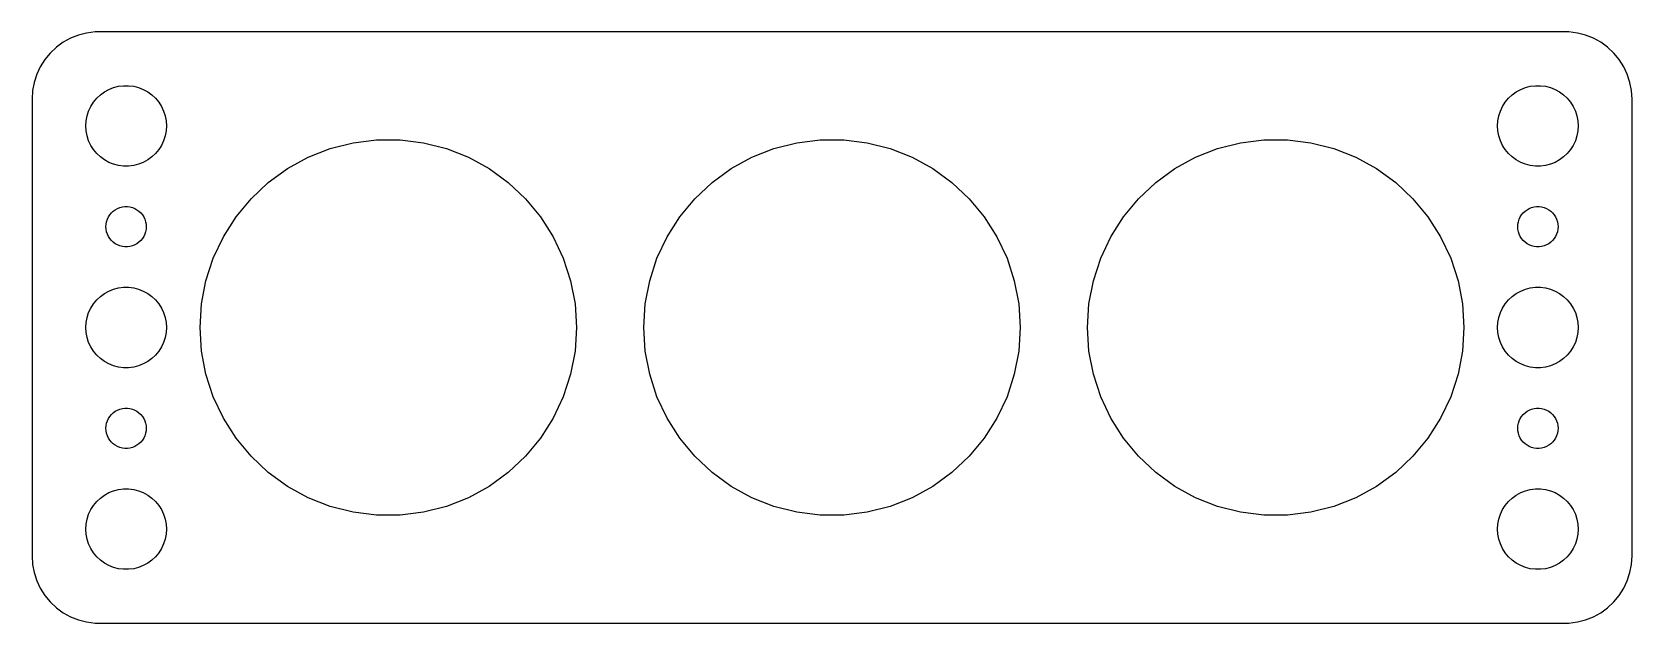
# Model space of a CAD drawing. Header units: metres. Extents: x -60 to 60, y 32 to 76.
import ezdxf

# ---------------------------------------------------------------- set-up
doc = ezdxf.new("R2010")
doc.units = ezdxf.units.M

msp = doc.modelspace()

# ---------------------------------------------------------------- linework, layer by layer
for p, q in [((-57.1791, 75.2216), (-57.6871, 74.8526)), ((-56.6289, 75.5241), (-57.1791, 75.2216)), ((-56.0451, 75.7553), (-56.6289, 75.5241)), ((-55.4369, 75.9114), (-56.0451, 75.7553)), ((-54.8139, 75.9901), (-55.4369, 75.9114)), ((54.8139, 75.9901), (-54.8139, 75.9901)), ((55.4369, 75.9114), (54.8139, 75.9901)), ((56.0451, 75.7553), (55.4369, 75.9114)), ((56.6289, 75.5241), (56.0451, 75.7553)), ((57.1791, 75.2216), (56.6289, 75.5241)), ((57.6871, 74.8526), (57.1791, 75.2216)), ((-58.5451, 73.9389), (-58.8815, 73.4088)), ((-58.1448, 74.4227), (-58.5451, 73.9389)), ((-57.6871, 74.8526), (-58.1448, 74.4227)), ((58.1448, 74.4227), (57.6871, 74.8526)), ((58.5451, 73.9389), (58.1448, 74.4227)), ((58.8815, 73.4088), (58.5451, 73.9389)), ((-59.1489, 72.8406), (-59.3429, 72.2434)), ((-58.8815, 73.4088), (-59.1489, 72.8406)), ((59.1489, 72.8406), (58.8815, 73.4088)), ((59.3429, 72.2434), (59.1489, 72.8406)), ((-59.4606, 71.6267), (-59.5, 71)), ((-59.3429, 72.2434), (-59.4606, 71.6267)), ((-54.4123, 71.3115), (-54.1075, 71.533)), ((-54.1075, 71.533), (-53.7773, 71.7145)), ((-53.7773, 71.7145), (-53.427, 71.8532)), ((-53.427, 71.8532), (-53.0621, 71.9469)), ((-53.0621, 71.9469), (-52.6884, 71.9941)), ((-52.6884, 71.9941), (-52.3116, 71.9941)), ((-52.3116, 71.9941), (-51.9379, 71.9469)), ((-51.9379, 71.9469), (-51.5729, 71.8532)), ((-51.5729, 71.8532), (-51.2227, 71.7145)), ((-51.2227, 71.7145), (-50.8925, 71.533)), ((-50.8925, 71.533), (-50.5877, 71.3115)), ((50.5877, 71.3115), (50.8925, 71.533)), ((50.8925, 71.533), (51.2227, 71.7145)), ((51.2227, 71.7145), (51.5729, 71.8532)), ((51.5729, 71.8532), (51.9379, 71.9469)), ((51.9379, 71.9469), (52.3116, 71.9941)), ((52.3116, 71.9941), (52.6884, 71.9941)), ((52.6884, 71.9941), (53.0621, 71.9469)), ((53.0621, 71.9469), (53.427, 71.8532)), ((53.427, 71.8532), (53.7773, 71.7145)), ((53.7773, 71.7145), (54.1075, 71.533)), ((54.1075, 71.533), (54.4123, 71.3115)), ((59.4606, 71.6267), (59.3429, 72.2434)), ((59.5, 71), (59.4606, 71.6267)), ((-59.5, 71), (-59.5, 37)), ((-55.2893, 70.1044), (-55.1289, 70.4453)), ((-55.1289, 70.4453), (-54.927, 70.7634)), ((-54.927, 70.7634), (-54.6869, 71.0536)), ((-54.6869, 71.0536), (-54.4123, 71.3115)), ((-50.5877, 71.3115), (-50.3131, 71.0536)), ((-50.3131, 71.0536), (-50.0729, 70.7634)), ((-50.0729, 70.7634), (-49.8711, 70.4453)), ((-49.8711, 70.4453), (-49.7107, 70.1044)), ((49.7107, 70.1044), (49.8711, 70.4453)), ((49.8711, 70.4453), (50.0729, 70.7634)), ((50.0729, 70.7634), (50.3131, 71.0536)), ((50.3131, 71.0536), (50.5877, 71.3115)), ((54.4123, 71.3115), (54.6869, 71.0536)), ((54.6869, 71.0536), (54.927, 70.7634)), ((54.927, 70.7634), (55.1289, 70.4453)), ((55.1289, 70.4453), (55.2893, 70.1044)), ((59.5, 37), (59.5, 71)), ((-55.5, 69), (-55.4763, 69.376)), ((-55.4763, 69.376), (-55.4057, 69.7461)), ((-55.4057, 69.7461), (-55.2893, 70.1044)), ((-49.7107, 70.1044), (-49.5942, 69.7461)), ((-49.5942, 69.7461), (-49.5237, 69.376)), ((-49.5237, 69.376), (-49.5, 69)), ((49.5, 69), (49.5237, 69.376)), ((49.5237, 69.376), (49.5942, 69.7461)), ((49.5942, 69.7461), (49.7107, 70.1044)), ((55.2893, 70.1044), (55.4057, 69.7461)), ((55.4057, 69.7461), (55.4763, 69.376)), ((55.4763, 69.376), (55.5, 69)), ((-55.4763, 68.624), (-55.5, 69)), ((-55.4057, 68.2539), (-55.4763, 68.624)), ((-55.2893, 67.8956), (-55.4057, 68.2539)), ((-55.1289, 67.5547), (-55.2893, 67.8956)), ((-49.7107, 67.8956), (-49.8711, 67.5547)), ((-49.5942, 68.2539), (-49.7107, 67.8956)), ((-49.5237, 68.624), (-49.5942, 68.2539)), ((-49.5, 69), (-49.5237, 68.624)), ((-35.6233, 67.752), (-33.8791, 67.9724)), ((-33.8791, 67.9724), (-32.1209, 67.9724)), ((-32.1209, 67.9724), (-30.3766, 67.752)), ((-2.6233, 67.752), (-0.8791, 67.9724)), ((-0.8791, 67.9724), (0.8791, 67.9724)), ((0.8791, 67.9724), (2.6233, 67.752)), ((30.3766, 67.752), (32.1209, 67.9724)), ((32.1209, 67.9724), (33.8791, 67.9724)), ((33.8791, 67.9724), (35.6233, 67.752)), ((49.5237, 68.624), (49.5, 69)), ((49.5942, 68.2539), (49.5237, 68.624)), ((49.7107, 67.8956), (49.5942, 68.2539)), ((49.8711, 67.5547), (49.7107, 67.8956)), ((55.2893, 67.8956), (55.1289, 67.5547)), ((55.4057, 68.2539), (55.2893, 67.8956)), ((55.4763, 68.624), (55.4057, 68.2539)), ((55.5, 69), (55.4763, 68.624)), ((-54.927, 67.2366), (-55.1289, 67.5547)), ((-54.6869, 66.9464), (-54.927, 67.2366)), ((-54.4123, 66.6884), (-54.6869, 66.9464)), ((-54.1075, 66.467), (-54.4123, 66.6884)), ((-50.5877, 66.6884), (-50.8925, 66.467)), ((-50.3131, 66.9464), (-50.5877, 66.6884)), ((-50.0729, 67.2366), (-50.3131, 66.9464)), ((-49.8711, 67.5547), (-50.0729, 67.2366)), ((-40.5016, 65.8206), (-38.9609, 66.6676)), ((-38.9609, 66.6676), (-37.3262, 67.3148)), ((-37.3262, 67.3148), (-35.6233, 67.752)), ((-30.3766, 67.752), (-28.6738, 67.3148)), ((-28.6738, 67.3148), (-27.0391, 66.6676)), ((-27.0391, 66.6676), (-25.4984, 65.8206)), ((-7.5016, 65.8206), (-5.9609, 66.6676)), ((-5.9609, 66.6676), (-4.3262, 67.3148)), ((-4.3262, 67.3148), (-2.6233, 67.752)), ((2.6233, 67.752), (4.3262, 67.3148)), ((4.3262, 67.3148), (5.9609, 66.6676)), ((5.9609, 66.6676), (7.5016, 65.8206)), ((25.4984, 65.8206), (27.0391, 66.6676)), ((27.0391, 66.6676), (28.6738, 67.3148)), ((28.6738, 67.3148), (30.3766, 67.752)), ((35.6233, 67.752), (37.3262, 67.3148)), ((37.3262, 67.3148), (38.9609, 66.6676)), ((38.9609, 66.6676), (40.5016, 65.8206)), ((50.0729, 67.2366), (49.8711, 67.5547)), ((50.3131, 66.9464), (50.0729, 67.2366)), ((50.5877, 66.6884), (50.3131, 66.9464)), ((50.8925, 66.467), (50.5877, 66.6884)), ((54.4123, 66.6884), (54.1075, 66.467)), ((54.6869, 66.9464), (54.4123, 66.6884)), ((54.927, 67.2366), (54.6869, 66.9464)), ((55.1289, 67.5547), (54.927, 67.2366)), ((-53.7773, 66.2855), (-54.1075, 66.467)), ((-53.427, 66.1468), (-53.7773, 66.2855)), ((-53.0621, 66.0531), (-53.427, 66.1468)), ((-52.6884, 66.0059), (-53.0621, 66.0531)), ((-52.3116, 66.0059), (-52.6884, 66.0059)), ((-51.9379, 66.0531), (-52.3116, 66.0059)), ((-51.5729, 66.1468), (-51.9379, 66.0531)), ((-51.2227, 66.2855), (-51.5729, 66.1468)), ((-50.8925, 66.467), (-51.2227, 66.2855)), ((-41.9239, 64.7872), (-40.5016, 65.8206)), ((-25.4984, 65.8206), (-24.0761, 64.7872)), ((-8.9239, 64.7872), (-7.5016, 65.8206)), ((7.5016, 65.8206), (8.9239, 64.7872)), ((24.0761, 64.7872), (25.4984, 65.8206)), ((40.5016, 65.8206), (41.9239, 64.7872)), ((51.2227, 66.2855), (50.8925, 66.467)), ((51.5729, 66.1468), (51.2227, 66.2855)), ((51.9379, 66.0531), (51.5729, 66.1468)), ((52.3116, 66.0059), (51.9379, 66.0531)), ((52.6884, 66.0059), (52.3116, 66.0059)), ((53.0621, 66.0531), (52.6884, 66.0059)), ((53.427, 66.1468), (53.0621, 66.0531)), ((53.7773, 66.2855), (53.427, 66.1468)), ((54.1075, 66.467), (53.7773, 66.2855)), ((-43.2056, 63.5836), (-41.9239, 64.7872)), ((-24.0761, 64.7872), (-22.7944, 63.5836)), ((-10.2056, 63.5836), (-8.9239, 64.7872)), ((8.9239, 64.7872), (10.2056, 63.5836)), ((22.7944, 63.5836), (24.0761, 64.7872)), ((41.9239, 64.7872), (43.2056, 63.5836)), ((-44.3262, 62.229), (-43.2056, 63.5836)), ((-22.7944, 63.5836), (-21.6738, 62.229)), ((-11.3262, 62.229), (-10.2056, 63.5836)), ((10.2056, 63.5836), (11.3262, 62.229)), ((21.6738, 62.229), (22.7944, 63.5836)), ((43.2056, 63.5836), (44.3262, 62.229)), ((-53.9529, 61.873), (-53.8947, 62.0522)), ((-53.8947, 62.0522), (-53.8145, 62.2226)), ((-53.8145, 62.2226), (-53.7135, 62.3817)), ((-53.7135, 62.3817), (-53.5934, 62.5268)), ((-53.5934, 62.5268), (-53.4561, 62.6558)), ((-53.4561, 62.6558), (-53.3037, 62.7665)), ((-53.3037, 62.7665), (-53.1387, 62.8572)), ((-53.1387, 62.8572), (-52.9635, 62.9266)), ((-52.9635, 62.9266), (-52.7811, 62.9734)), ((-52.7811, 62.9734), (-52.5942, 62.997)), ((-52.5942, 62.997), (-52.4058, 62.997)), ((-52.4058, 62.997), (-52.2189, 62.9734)), ((-52.2189, 62.9734), (-52.0365, 62.9266)), ((-52.0365, 62.9266), (-51.8613, 62.8572)), ((-51.8613, 62.8572), (-51.6963, 62.7665)), ((-51.6963, 62.7665), (-51.5439, 62.6558)), ((-51.5439, 62.6558), (-51.4065, 62.5268)), ((-51.4065, 62.5268), (-51.2865, 62.3817)), ((-51.2865, 62.3817), (-51.1855, 62.2226)), ((-51.1855, 62.2226), (-51.1053, 62.0522)), ((-51.1053, 62.0522), (-51.0471, 61.873)), ((-45.2683, 60.7445), (-44.3262, 62.229)), ((-21.6738, 62.229), (-20.7317, 60.7445)), ((-12.2683, 60.7445), (-11.3262, 62.229)), ((11.3262, 62.229), (12.2683, 60.7445)), ((20.7317, 60.7445), (21.6738, 62.229)), ((44.3262, 62.229), (45.2683, 60.7445)), ((51.0471, 61.873), (51.1053, 62.0522)), ((51.1053, 62.0522), (51.1855, 62.2226)), ((51.1855, 62.2226), (51.2865, 62.3817)), ((51.2865, 62.3817), (51.4065, 62.5268)), ((51.4065, 62.5268), (51.5439, 62.6558)), ((51.5439, 62.6558), (51.6963, 62.7665)), ((51.6963, 62.7665), (51.8613, 62.8572)), ((51.8613, 62.8572), (52.0365, 62.9266)), ((52.0365, 62.9266), (52.2189, 62.9734)), ((52.2189, 62.9734), (52.4058, 62.997)), ((52.4058, 62.997), (52.5942, 62.997)), ((52.5942, 62.997), (52.7811, 62.9734)), ((52.7811, 62.9734), (52.9635, 62.9266)), ((52.9635, 62.9266), (53.1387, 62.8572)), ((53.1387, 62.8572), (53.3037, 62.7665)), ((53.3037, 62.7665), (53.4561, 62.6558)), ((53.4561, 62.6558), (53.5934, 62.5268)), ((53.5934, 62.5268), (53.7135, 62.3817)), ((53.7135, 62.3817), (53.8145, 62.2226)), ((53.8145, 62.2226), (53.8947, 62.0522)), ((53.8947, 62.0522), (53.9529, 61.873)), ((-54, 61.5), (-53.9882, 61.688)), ((-53.9882, 61.312), (-54, 61.5)), ((-53.9882, 61.688), (-53.9529, 61.873)), ((-53.9529, 61.127), (-53.9882, 61.312)), ((-53.8947, 60.9478), (-53.9529, 61.127)), ((-53.8145, 60.7774), (-53.8947, 60.9478)), ((-53.7135, 60.6183), (-53.8145, 60.7774)), ((-51.1855, 60.7774), (-51.2865, 60.6183)), ((-51.1053, 60.9478), (-51.1855, 60.7774)), ((-51.0471, 61.127), (-51.1053, 60.9478)), ((-51.0471, 61.873), (-51.0118, 61.688)), ((-51.0118, 61.312), (-51.0471, 61.127)), ((-51.0118, 61.688), (-51, 61.5)), ((-51, 61.5), (-51.0118, 61.312)), ((-46.0169, 59.1537), (-45.2683, 60.7445)), ((-20.7317, 60.7445), (-19.9831, 59.1537)), ((-13.0169, 59.1537), (-12.2683, 60.7445)), ((12.2683, 60.7445), (13.0169, 59.1537)), ((19.9831, 59.1537), (20.7317, 60.7445)), ((45.2683, 60.7445), (46.0169, 59.1537)), ((51, 61.5), (51.0118, 61.688)), ((51.0118, 61.312), (51, 61.5)), ((51.0118, 61.688), (51.0471, 61.873)), ((51.0471, 61.127), (51.0118, 61.312)), ((51.1053, 60.9478), (51.0471, 61.127)), ((51.1855, 60.7774), (51.1053, 60.9478)), ((51.2865, 60.6183), (51.1855, 60.7774)), ((53.8145, 60.7774), (53.7135, 60.6183)), ((53.8947, 60.9478), (53.8145, 60.7774)), ((53.9529, 61.127), (53.8947, 60.9478)), ((53.9529, 61.873), (53.9882, 61.688)), ((53.9882, 61.312), (53.9529, 61.127)), ((53.9882, 61.688), (54, 61.5)), ((54, 61.5), (53.9882, 61.312)), ((-53.5934, 60.4732), (-53.7135, 60.6183)), ((-53.4561, 60.3442), (-53.5934, 60.4732)), ((-53.3037, 60.2335), (-53.4561, 60.3442)), ((-53.1387, 60.1427), (-53.3037, 60.2335)), ((-52.9635, 60.0734), (-53.1387, 60.1427)), ((-52.7811, 60.0266), (-52.9635, 60.0734)), ((-52.5942, 60.0029), (-52.7811, 60.0266)), ((-52.4058, 60.0029), (-52.5942, 60.0029)), ((-52.2189, 60.0266), (-52.4058, 60.0029)), ((-52.0365, 60.0734), (-52.2189, 60.0266)), ((-51.8613, 60.1427), (-52.0365, 60.0734)), ((-51.6963, 60.2335), (-51.8613, 60.1427)), ((-51.5439, 60.3442), (-51.6963, 60.2335)), ((-51.4065, 60.4732), (-51.5439, 60.3442)), ((-51.2865, 60.6183), (-51.4065, 60.4732)), ((51.4065, 60.4732), (51.2865, 60.6183)), ((51.5439, 60.3442), (51.4065, 60.4732)), ((51.6963, 60.2335), (51.5439, 60.3442)), ((51.8613, 60.1427), (51.6963, 60.2335)), ((52.0365, 60.0734), (51.8613, 60.1427)), ((52.2189, 60.0266), (52.0365, 60.0734)), ((52.4058, 60.0029), (52.2189, 60.0266)), ((52.5942, 60.0029), (52.4058, 60.0029)), ((52.7811, 60.0266), (52.5942, 60.0029)), ((52.9635, 60.0734), (52.7811, 60.0266)), ((53.1387, 60.1427), (52.9635, 60.0734)), ((53.3037, 60.2335), (53.1387, 60.1427)), ((53.4561, 60.3442), (53.3037, 60.2335)), ((53.5934, 60.4732), (53.4561, 60.3442)), ((53.7135, 60.6183), (53.5934, 60.4732)), ((-46.5602, 57.4816), (-46.0169, 59.1537)), ((-19.9831, 59.1537), (-19.4398, 57.4816)), ((-13.5602, 57.4816), (-13.0169, 59.1537)), ((13.0169, 59.1537), (13.5602, 57.4816)), ((19.4398, 57.4816), (19.9831, 59.1537)), ((46.0169, 59.1537), (46.5602, 57.4816)), ((-46.8896, 55.7547), (-46.5602, 57.4816)), ((-19.4398, 57.4816), (-19.1104, 55.7547)), ((-13.8896, 55.7547), (-13.5602, 57.4816)), ((13.5602, 57.4816), (13.8896, 55.7547)), ((19.1104, 55.7547), (19.4398, 57.4816)), ((46.5602, 57.4816), (46.8896, 55.7547)), ((-54.927, 55.7634), (-54.6869, 56.0536)), ((-54.6869, 56.0536), (-54.4123, 56.3115)), ((-54.4123, 56.3115), (-54.1075, 56.533)), ((-54.1075, 56.533), (-53.7773, 56.7145)), ((-53.7773, 56.7145), (-53.427, 56.8532)), ((-53.427, 56.8532), (-53.0621, 56.9469)), ((-53.0621, 56.9469), (-52.6884, 56.9941)), ((-52.6884, 56.9941), (-52.3116, 56.9941)), ((-52.3116, 56.9941), (-51.9379, 56.9469)), ((-51.9379, 56.9469), (-51.5729, 56.8532)), ((-51.5729, 56.8532), (-51.2227, 56.7145)), ((-51.2227, 56.7145), (-50.8925, 56.533)), ((-50.8925, 56.533), (-50.5877, 56.3115)), ((-50.5877, 56.3115), (-50.3131, 56.0536)), ((-50.3131, 56.0536), (-50.0729, 55.7634)), ((50.0729, 55.7634), (50.3131, 56.0536)), ((50.3131, 56.0536), (50.5877, 56.3115)), ((50.5877, 56.3115), (50.8925, 56.533)), ((50.8925, 56.533), (51.2227, 56.7145)), ((51.2227, 56.7145), (51.5729, 56.8532)), ((51.5729, 56.8532), (51.9379, 56.9469)), ((51.9379, 56.9469), (52.3116, 56.9941)), ((52.3116, 56.9941), (52.6884, 56.9941)), ((52.6884, 56.9941), (53.0621, 56.9469)), ((53.0621, 56.9469), (53.427, 56.8532)), ((53.427, 56.8532), (53.7773, 56.7145)), ((53.7773, 56.7145), (54.1075, 56.533)), ((54.1075, 56.533), (54.4123, 56.3115)), ((54.4123, 56.3115), (54.6869, 56.0536)), ((54.6869, 56.0536), (54.927, 55.7634)), ((-55.4763, 54.376), (-55.4057, 54.7461)), ((-55.4057, 54.7461), (-55.2893, 55.1044)), ((-55.2893, 55.1044), (-55.1289, 55.4453)), ((-55.1289, 55.4453), (-54.927, 55.7634)), ((-50.0729, 55.7634), (-49.8711, 55.4453)), ((-49.8711, 55.4453), (-49.7107, 55.1044)), ((-49.7107, 55.1044), (-49.5942, 54.7461)), ((-49.5942, 54.7461), (-49.5237, 54.376)), ((-47, 54), (-46.8896, 55.7547)), ((-19.1104, 55.7547), (-19, 54)), ((-14, 54), (-13.8896, 55.7547)), ((13.8896, 55.7547), (14, 54)), ((19, 54), (19.1104, 55.7547)), ((46.8896, 55.7547), (47, 54)), ((49.5237, 54.376), (49.5942, 54.7461)), ((49.5942, 54.7461), (49.7107, 55.1044)), ((49.7107, 55.1044), (49.8711, 55.4453)), ((49.8711, 55.4453), (50.0729, 55.7634)), ((54.927, 55.7634), (55.1289, 55.4453)), ((55.1289, 55.4453), (55.2893, 55.1044)), ((55.2893, 55.1044), (55.4057, 54.7461)), ((55.4057, 54.7461), (55.4763, 54.376)), ((-55.5, 54), (-55.4763, 54.376)), ((-55.4763, 53.624), (-55.5, 54)), ((-55.4057, 53.2539), (-55.4763, 53.624)), ((-49.5237, 53.624), (-49.5942, 53.2539)), ((-49.5237, 54.376), (-49.5, 54)), ((-49.5, 54), (-49.5237, 53.624)), ((-46.8896, 52.2453), (-47, 54)), ((-19, 54), (-19.1104, 52.2453)), ((-13.8896, 52.2453), (-14, 54)), ((14, 54), (13.8896, 52.2453)), ((19.1104, 52.2453), (19, 54)), ((47, 54), (46.8896, 52.2453)), ((49.5, 54), (49.5237, 54.376)), ((49.5237, 53.624), (49.5, 54)), ((49.5942, 53.2539), (49.5237, 53.624)), ((55.4763, 53.624), (55.4057, 53.2539)), ((55.4763, 54.376), (55.5, 54)), ((55.5, 54), (55.4763, 53.624)), ((-55.2893, 52.8956), (-55.4057, 53.2539)), ((-55.1289, 52.5547), (-55.2893, 52.8956)), ((-54.927, 52.2366), (-55.1289, 52.5547)), ((-49.8711, 52.5547), (-50.0729, 52.2366)), ((-49.7107, 52.8956), (-49.8711, 52.5547)), ((-49.5942, 53.2539), (-49.7107, 52.8956)), ((49.7107, 52.8956), (49.5942, 53.2539)), ((49.8711, 52.5547), (49.7107, 52.8956)), ((50.0729, 52.2366), (49.8711, 52.5547)), ((55.1289, 52.5547), (54.927, 52.2366)), ((55.2893, 52.8956), (55.1289, 52.5547)), ((55.4057, 53.2539), (55.2893, 52.8956)), ((-54.6869, 51.9464), (-54.927, 52.2366)), ((-54.4123, 51.6885), (-54.6869, 51.9464)), ((-54.1075, 51.467), (-54.4123, 51.6885)), ((-53.7773, 51.2855), (-54.1075, 51.467)), ((-53.427, 51.1468), (-53.7773, 51.2855)), ((-51.2227, 51.2855), (-51.5729, 51.1468)), ((-50.8925, 51.467), (-51.2227, 51.2855)), ((-50.5877, 51.6885), (-50.8925, 51.467)), ((-50.3131, 51.9464), (-50.5877, 51.6885)), ((-50.0729, 52.2366), (-50.3131, 51.9464)), ((-46.5602, 50.5184), (-46.8896, 52.2453)), ((-19.1104, 52.2453), (-19.4398, 50.5184)), ((-13.5602, 50.5184), (-13.8896, 52.2453)), ((13.8896, 52.2453), (13.5602, 50.5184)), ((19.4398, 50.5184), (19.1104, 52.2453)), ((46.8896, 52.2453), (46.5602, 50.5184)), ((50.3131, 51.9464), (50.0729, 52.2366)), ((50.5877, 51.6885), (50.3131, 51.9464)), ((50.8925, 51.467), (50.5877, 51.6885)), ((51.2227, 51.2855), (50.8925, 51.467)), ((51.5729, 51.1468), (51.2227, 51.2855)), ((53.7773, 51.2855), (53.427, 51.1468)), ((54.1075, 51.467), (53.7773, 51.2855)), ((54.4123, 51.6885), (54.1075, 51.467)), ((54.6869, 51.9464), (54.4123, 51.6885)), ((54.927, 52.2366), (54.6869, 51.9464)), ((-53.0621, 51.0531), (-53.427, 51.1468)), ((-52.6884, 51.0059), (-53.0621, 51.0531)), ((-52.3116, 51.0059), (-52.6884, 51.0059)), ((-51.9379, 51.0531), (-52.3116, 51.0059)), ((-51.5729, 51.1468), (-51.9379, 51.0531)), ((-46.0169, 48.8463), (-46.5602, 50.5184)), ((-19.4398, 50.5184), (-19.9831, 48.8463)), ((-13.0169, 48.8463), (-13.5602, 50.5184)), ((13.5602, 50.5184), (13.0169, 48.8463)), ((19.9831, 48.8463), (19.4398, 50.5184)), ((46.5602, 50.5184), (46.0169, 48.8463)), ((51.9379, 51.0531), (51.5729, 51.1468)), ((52.3116, 51.0059), (51.9379, 51.0531)), ((52.6884, 51.0059), (52.3116, 51.0059)), ((53.0621, 51.0531), (52.6884, 51.0059)), ((53.427, 51.1468), (53.0621, 51.0531)), ((-45.2683, 47.2555), (-46.0169, 48.8463)), ((-19.9831, 48.8463), (-20.7317, 47.2555)), ((-12.2683, 47.2555), (-13.0169, 48.8463)), ((13.0169, 48.8463), (12.2683, 47.2555)), ((20.7317, 47.2555), (19.9831, 48.8463)), ((46.0169, 48.8463), (45.2683, 47.2555)), ((-53.5934, 47.5268), (-53.4561, 47.6558)), ((-53.4561, 47.6558), (-53.3037, 47.7665)), ((-53.3037, 47.7665), (-53.1387, 47.8573)), ((-53.1387, 47.8573), (-52.9635, 47.9266)), ((-52.9635, 47.9266), (-52.7811, 47.9734)), ((-52.7811, 47.9734), (-52.5942, 47.9971)), ((-52.5942, 47.9971), (-52.4058, 47.9971)), ((-52.4058, 47.9971), (-52.2189, 47.9734)), ((-52.2189, 47.9734), (-52.0365, 47.9266)), ((-52.0365, 47.9266), (-51.8613, 47.8573)), ((-51.8613, 47.8573), (-51.6963, 47.7665)), ((-51.6963, 47.7665), (-51.5439, 47.6558)), ((-51.5439, 47.6558), (-51.4065, 47.5268)), ((51.4065, 47.5268), (51.5439, 47.6558)), ((51.5439, 47.6558), (51.6963, 47.7665)), ((51.6963, 47.7665), (51.8613, 47.8573)), ((51.8613, 47.8573), (52.0365, 47.9266)), ((52.0365, 47.9266), (52.2189, 47.9734)), ((52.2189, 47.9734), (52.4058, 47.9971)), ((52.4058, 47.9971), (52.5942, 47.9971)), ((52.5942, 47.9971), (52.7811, 47.9734)), ((52.7811, 47.9734), (52.9635, 47.9266)), ((52.9635, 47.9266), (53.1387, 47.8573)), ((53.1387, 47.8573), (53.3037, 47.7665)), ((53.3037, 47.7665), (53.4561, 47.6558)), ((53.4561, 47.6558), (53.5934, 47.5268)), ((-54, 46.5), (-53.9882, 46.688)), ((-53.9882, 46.312), (-54, 46.5)), ((-53.9882, 46.688), (-53.9529, 46.873)), ((-53.9529, 46.873), (-53.8947, 47.0522)), ((-53.8947, 47.0522), (-53.8145, 47.2226)), ((-53.8145, 47.2226), (-53.7135, 47.3817)), ((-53.7135, 47.3817), (-53.5934, 47.5268)), ((-51.4065, 47.5268), (-51.2865, 47.3817)), ((-51.2865, 47.3817), (-51.1855, 47.2226)), ((-51.1855, 47.2226), (-51.1053, 47.0522)), ((-51.1053, 47.0522), (-51.0471, 46.873)), ((-51.0471, 46.873), (-51.0118, 46.688)), ((-51.0118, 46.688), (-51, 46.5)), ((-51, 46.5), (-51.0118, 46.312)), ((-44.3262, 45.771), (-45.2683, 47.2555)), ((-20.7317, 47.2555), (-21.6738, 45.771)), ((-11.3262, 45.771), (-12.2683, 47.2555)), ((12.2683, 47.2555), (11.3262, 45.771)), ((21.6738, 45.771), (20.7317, 47.2555)), ((45.2683, 47.2555), (44.3262, 45.771)), ((51, 46.5), (51.0118, 46.688)), ((51.0118, 46.312), (51, 46.5)), ((51.0118, 46.688), (51.0471, 46.873)), ((51.0471, 46.873), (51.1053, 47.0522)), ((51.1053, 47.0522), (51.1855, 47.2226)), ((51.1855, 47.2226), (51.2865, 47.3817)), ((51.2865, 47.3817), (51.4065, 47.5268)), ((53.5934, 47.5268), (53.7135, 47.3817)), ((53.7135, 47.3817), (53.8145, 47.2226)), ((53.8145, 47.2226), (53.8947, 47.0522)), ((53.8947, 47.0522), (53.9529, 46.873)), ((53.9529, 46.873), (53.9882, 46.688)), ((53.9882, 46.688), (54, 46.5)), ((54, 46.5), (53.9882, 46.312)), ((-53.9529, 46.127), (-53.9882, 46.312)), ((-53.8947, 45.9478), (-53.9529, 46.127)), ((-53.8145, 45.7774), (-53.8947, 45.9478)), ((-53.7135, 45.6183), (-53.8145, 45.7774)), ((-53.5934, 45.4732), (-53.7135, 45.6183)), ((-53.4561, 45.3442), (-53.5934, 45.4732)), ((-53.3037, 45.2335), (-53.4561, 45.3442)), ((-53.1387, 45.1428), (-53.3037, 45.2335)), ((-51.6963, 45.2335), (-51.8613, 45.1428)), ((-51.5439, 45.3442), (-51.6963, 45.2335)), ((-51.4065, 45.4732), (-51.5439, 45.3442)), ((-51.2865, 45.6183), (-51.4065, 45.4732)), ((-51.1855, 45.7774), (-51.2865, 45.6183)), ((-51.1053, 45.9478), (-51.1855, 45.7774)), ((-51.0471, 46.127), (-51.1053, 45.9478)), ((-51.0118, 46.312), (-51.0471, 46.127)), ((-43.2056, 44.4164), (-44.3262, 45.771)), ((-21.6738, 45.771), (-22.7944, 44.4164)), ((-10.2056, 44.4164), (-11.3262, 45.771)), ((11.3262, 45.771), (10.2056, 44.4164)), ((22.7944, 44.4164), (21.6738, 45.771)), ((44.3262, 45.771), (43.2056, 44.4164)), ((51.0471, 46.127), (51.0118, 46.312)), ((51.1053, 45.9478), (51.0471, 46.127)), ((51.1855, 45.7774), (51.1053, 45.9478)), ((51.2865, 45.6183), (51.1855, 45.7774)), ((51.4065, 45.4732), (51.2865, 45.6183)), ((51.5439, 45.3442), (51.4065, 45.4732)), ((51.6963, 45.2335), (51.5439, 45.3442)), ((51.8613, 45.1428), (51.6963, 45.2335)), ((53.3037, 45.2335), (53.1387, 45.1428)), ((53.4561, 45.3442), (53.3037, 45.2335)), ((53.5934, 45.4732), (53.4561, 45.3442)), ((53.7135, 45.6183), (53.5934, 45.4732)), ((53.8145, 45.7774), (53.7135, 45.6183)), ((53.8947, 45.9478), (53.8145, 45.7774)), ((53.9529, 46.127), (53.8947, 45.9478)), ((53.9882, 46.312), (53.9529, 46.127)), ((-52.9635, 45.0734), (-53.1387, 45.1428)), ((-52.7811, 45.0266), (-52.9635, 45.0734)), ((-52.5942, 45.003), (-52.7811, 45.0266)), ((-52.4058, 45.003), (-52.5942, 45.003)), ((-52.2189, 45.0266), (-52.4058, 45.003)), ((-52.0365, 45.0734), (-52.2189, 45.0266)), ((-51.8613, 45.1428), (-52.0365, 45.0734)), ((-41.9239, 43.2128), (-43.2056, 44.4164)), ((-22.7944, 44.4164), (-24.0761, 43.2128)), ((-8.9239, 43.2128), (-10.2056, 44.4164)), ((10.2056, 44.4164), (8.9239, 43.2128)), ((24.0761, 43.2128), (22.7944, 44.4164)), ((43.2056, 44.4164), (41.9239, 43.2128)), ((52.0365, 45.0734), (51.8613, 45.1428)), ((52.2189, 45.0266), (52.0365, 45.0734)), ((52.4058, 45.003), (52.2189, 45.0266)), ((52.5942, 45.003), (52.4058, 45.003)), ((52.7811, 45.0266), (52.5942, 45.003)), ((52.9635, 45.0734), (52.7811, 45.0266)), ((53.1387, 45.1428), (52.9635, 45.0734)), ((-40.5016, 42.1794), (-41.9239, 43.2128)), ((-24.0761, 43.2128), (-25.4984, 42.1794)), ((-7.5016, 42.1794), (-8.9239, 43.2128)), ((8.9239, 43.2128), (7.5016, 42.1794)), ((25.4984, 42.1794), (24.0761, 43.2128)), ((41.9239, 43.2128), (40.5016, 42.1794)), ((-54.1075, 41.533), (-53.7773, 41.7145)), ((-53.7773, 41.7145), (-53.427, 41.8532)), ((-53.427, 41.8532), (-53.0621, 41.9469)), ((-53.0621, 41.9469), (-52.6884, 41.9941)), ((-52.6884, 41.9941), (-52.3116, 41.9941)), ((-52.3116, 41.9941), (-51.9379, 41.9469)), ((-51.9379, 41.9469), (-51.5729, 41.8532)), ((-51.5729, 41.8532), (-51.2227, 41.7145)), ((-51.2227, 41.7145), (-50.8925, 41.533)), ((-38.9609, 41.3324), (-40.5016, 42.1794)), ((-25.4984, 42.1794), (-27.0391, 41.3324)), ((-5.9609, 41.3324), (-7.5016, 42.1794)), ((7.5016, 42.1794), (5.9609, 41.3324)), ((27.0391, 41.3324), (25.4984, 42.1794)), ((40.5016, 42.1794), (38.9609, 41.3324)), ((50.8925, 41.533), (51.2227, 41.7145)), ((51.2227, 41.7145), (51.5729, 41.8532)), ((51.5729, 41.8532), (51.9379, 41.9469)), ((51.9379, 41.9469), (52.3116, 41.9941)), ((52.3116, 41.9941), (52.6884, 41.9941)), ((52.6884, 41.9941), (53.0621, 41.9469)), ((53.0621, 41.9469), (53.427, 41.8532)), ((53.427, 41.8532), (53.7773, 41.7145)), ((53.7773, 41.7145), (54.1075, 41.533)), ((-55.1289, 40.4453), (-54.927, 40.7634)), ((-54.927, 40.7634), (-54.6869, 41.0536)), ((-54.6869, 41.0536), (-54.4123, 41.3116)), ((-54.4123, 41.3116), (-54.1075, 41.533)), ((-50.8925, 41.533), (-50.5877, 41.3116)), ((-50.5877, 41.3116), (-50.3131, 41.0536)), ((-50.3131, 41.0536), (-50.0729, 40.7634)), ((-50.0729, 40.7634), (-49.8711, 40.4453)), ((-37.3262, 40.6852), (-38.9609, 41.3324)), ((-35.6233, 40.248), (-37.3262, 40.6852)), ((-28.6738, 40.6852), (-30.3766, 40.248)), ((-27.0391, 41.3324), (-28.6738, 40.6852)), ((-4.3262, 40.6852), (-5.9609, 41.3324)), ((-2.6233, 40.248), (-4.3262, 40.6852)), ((4.3262, 40.6852), (2.6233, 40.248)), ((5.9609, 41.3324), (4.3262, 40.6852)), ((28.6738, 40.6852), (27.0391, 41.3324)), ((30.3766, 40.248), (28.6738, 40.6852)), ((37.3262, 40.6852), (35.6233, 40.248)), ((38.9609, 41.3324), (37.3262, 40.6852)), ((49.8711, 40.4453), (50.0729, 40.7634)), ((50.0729, 40.7634), (50.3131, 41.0536)), ((50.3131, 41.0536), (50.5877, 41.3116)), ((50.5877, 41.3116), (50.8925, 41.533)), ((54.1075, 41.533), (54.4123, 41.3116)), ((54.4123, 41.3116), (54.6869, 41.0536)), ((54.6869, 41.0536), (54.927, 40.7634)), ((54.927, 40.7634), (55.1289, 40.4453)), ((-55.5, 39), (-55.4763, 39.376)), ((-55.4763, 39.376), (-55.4057, 39.7461)), ((-55.4057, 39.7461), (-55.2893, 40.1044)), ((-55.2893, 40.1044), (-55.1289, 40.4453)), ((-49.8711, 40.4453), (-49.7107, 40.1044)), ((-49.7107, 40.1044), (-49.5942, 39.7461)), ((-49.5942, 39.7461), (-49.5237, 39.376)), ((-49.5237, 39.376), (-49.5, 39)), ((-33.8791, 40.0276), (-35.6233, 40.248)), ((-32.1209, 40.0276), (-33.8791, 40.0276)), ((-30.3766, 40.248), (-32.1209, 40.0276)), ((-0.8791, 40.0276), (-2.6233, 40.248)), ((0.8791, 40.0276), (-0.8791, 40.0276)), ((2.6233, 40.248), (0.8791, 40.0276)), ((32.1209, 40.0276), (30.3766, 40.248)), ((33.8791, 40.0276), (32.1209, 40.0276)), ((35.6233, 40.248), (33.8791, 40.0276)), ((49.5, 39), (49.5237, 39.376)), ((49.5237, 39.376), (49.5942, 39.7461)), ((49.5942, 39.7461), (49.7107, 40.1044)), ((49.7107, 40.1044), (49.8711, 40.4453)), ((55.1289, 40.4453), (55.2893, 40.1044)), ((55.2893, 40.1044), (55.4057, 39.7461)), ((55.4057, 39.7461), (55.4763, 39.376)), ((55.4763, 39.376), (55.5, 39)), ((-55.4763, 38.624), (-55.5, 39)), ((-55.4057, 38.2539), (-55.4763, 38.624)), ((-55.2893, 37.8956), (-55.4057, 38.2539)), ((-49.5942, 38.2539), (-49.7107, 37.8956)), ((-49.5237, 38.624), (-49.5942, 38.2539)), ((-49.5, 39), (-49.5237, 38.624)), ((49.5237, 38.624), (49.5, 39)), ((49.5942, 38.2539), (49.5237, 38.624)), ((49.7107, 37.8956), (49.5942, 38.2539)), ((55.4057, 38.2539), (55.2893, 37.8956)), ((55.4763, 38.624), (55.4057, 38.2539)), ((55.5, 39), (55.4763, 38.624)), ((-59.5, 37), (-59.4606, 36.3733)), ((-55.1289, 37.5547), (-55.2893, 37.8956)), ((-54.927, 37.2366), (-55.1289, 37.5547)), ((-54.6869, 36.9464), (-54.927, 37.2366)), ((-54.4123, 36.6885), (-54.6869, 36.9464)), ((-50.3131, 36.9464), (-50.5877, 36.6885)), ((-50.0729, 37.2366), (-50.3131, 36.9464)), ((-49.8711, 37.5547), (-50.0729, 37.2366)), ((-49.7107, 37.8956), (-49.8711, 37.5547)), ((49.8711, 37.5547), (49.7107, 37.8956)), ((50.0729, 37.2366), (49.8711, 37.5547)), ((50.3131, 36.9464), (50.0729, 37.2366)), ((50.5877, 36.6885), (50.3131, 36.9464)), ((54.6869, 36.9464), (54.4123, 36.6885)), ((54.927, 37.2366), (54.6869, 36.9464)), ((55.1289, 37.5547), (54.927, 37.2366)), ((55.2893, 37.8956), (55.1289, 37.5547)), ((59.4606, 36.3733), (59.5, 37)), ((-59.4606, 36.3733), (-59.3429, 35.7566)), ((-59.3429, 35.7566), (-59.1489, 35.1594)), ((-54.1075, 36.467), (-54.4123, 36.6885)), ((-53.7773, 36.2855), (-54.1075, 36.467)), ((-53.427, 36.1468), (-53.7773, 36.2855)), ((-53.0621, 36.0531), (-53.427, 36.1468)), ((-52.6884, 36.0059), (-53.0621, 36.0531)), ((-52.3116, 36.0059), (-52.6884, 36.0059)), ((-51.9379, 36.0531), (-52.3116, 36.0059)), ((-51.5729, 36.1468), (-51.9379, 36.0531)), ((-51.2227, 36.2855), (-51.5729, 36.1468)), ((-50.8925, 36.467), (-51.2227, 36.2855)), ((-50.5877, 36.6885), (-50.8925, 36.467)), ((50.8925, 36.467), (50.5877, 36.6885)), ((51.2227, 36.2855), (50.8925, 36.467)), ((51.5729, 36.1468), (51.2227, 36.2855)), ((51.9379, 36.0531), (51.5729, 36.1468)), ((52.3116, 36.0059), (51.9379, 36.0531)), ((52.6884, 36.0059), (52.3116, 36.0059)), ((53.0621, 36.0531), (52.6884, 36.0059)), ((53.427, 36.1468), (53.0621, 36.0531)), ((53.7773, 36.2855), (53.427, 36.1468)), ((54.1075, 36.467), (53.7773, 36.2855)), ((54.4123, 36.6885), (54.1075, 36.467)), ((59.1489, 35.1594), (59.3429, 35.7566)), ((59.3429, 35.7566), (59.4606, 36.3733)), ((-59.1489, 35.1594), (-58.8815, 34.5912)), ((-58.8815, 34.5912), (-58.5451, 34.0611)), ((58.5451, 34.0611), (58.8815, 34.5912)), ((58.8815, 34.5912), (59.1489, 35.1594)), ((-58.5451, 34.0611), (-58.1448, 33.5773)), ((-58.1448, 33.5773), (-57.6871, 33.1474)), ((57.6871, 33.1474), (58.1448, 33.5773)), ((58.1448, 33.5773), (58.5451, 34.0611)), ((-57.6871, 33.1474), (-57.1791, 32.7784)), ((-57.1791, 32.7784), (-56.6289, 32.4759)), ((-56.6289, 32.4759), (-56.0451, 32.2447)), ((-56.0451, 32.2447), (-55.4369, 32.0886)), ((55.4369, 32.0886), (56.0451, 32.2447)), ((56.0451, 32.2447), (56.6289, 32.4759)), ((56.6289, 32.4759), (57.1791, 32.7784)), ((57.1791, 32.7784), (57.6871, 33.1474)), ((-55.4369, 32.0886), (-54.8139, 32.0099)), ((-54.8139, 32.0099), (54.8139, 32.0099)), ((54.8139, 32.0099), (55.4369, 32.0886))]:
    msp.add_line(p, q)

doc.saveas('drawing.dxf')
